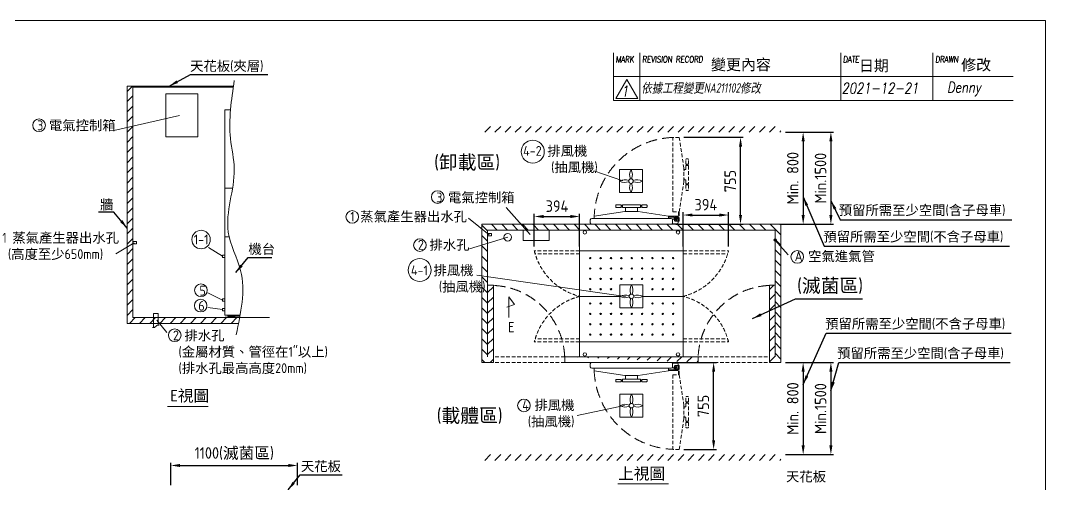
# Model space of a CAD drawing. Header units: millimetres. Extents: x 0 to 80449, y -23917 to 9476.
# Drawn here: x 4569 to 13478, y 5448 to 9476 of the extents above; entities that cross this region are included whole.
import ezdxf

# ---------------------------------------------------------------- set-up
doc = ezdxf.new("R2010")
doc.units = ezdxf.units.MM
doc.linetypes.add('CENTER2', pattern=[28.575, 19.05, -3.175, 3.175, -3.175])
doc.linetypes.add('HIDDEN', pattern=[9.525, 6.35, -3.175])
doc.layers.get('0').update_dxf_attribs({"lineweight": 15})
for name, color, linetype, lineweight in [('D', 3, 'Continuous', 13), ('F', 7, 'Continuous', 15), ('H', 2, 'HIDDEN', 15), ('S', 4, 'Continuous', 15), ('T', 4, 'Continuous', 15)]:
    doc.layers.add(name, color=color, linetype=linetype, lineweight=lineweight)
doc.styles.get("Standard").update_dxf_attribs({"font": 'KAIU.TTF'})
doc.styles.add('STU25', font='isocp2.shx')
doc.styles.add('Text', font='romans.shx', dxfattribs={"width": 0.8, "oblique": 10})
doc.dimstyles.new('STU25', dxfattribs={"dimscale": 40, "dimtxt": 2.5, "dimasz": 2, "dimexe": 0.6, "dimexo": 1, "dimgap": 1, "dimtad": 1, "dimdsep": 46, "dimtxsty": 'STU25', "dimcen": 2, "dimazin": 2, "dimtfac": 1, "dimtmove": 0, "dimatfit": 3, "dimfxl": 0, "dimtolj": 1, "dimtzin": 0, "dimarcsym": 0})
doc.dimstyles.new('STU25$7', dxfattribs={"dimscale": 40, "dimtxt": 2.5, "dimasz": 2, "dimexe": 1.25, "dimexo": 0.625, "dimgap": 1, "dimtad": 1, "dimdec": 4, "dimdsep": 46, "dimtxsty": 'STU25', "dimcen": 2.5, "dimazin": 2, "dimtfac": 1, "dimtdec": 4, "dimtmove": 0, "dimatfit": 3, "dimfxl": 0, "dimtolj": 1, "dimtzin": 0, "dimarcsym": 0})
pattern_1 = [(45, (-7896.725, 108.306), (-44.90128, 44.90128), [])]

# ---------------------------------------------------------------- blocks, each defined once
blk = doc.blocks.new('*D18')
at = {"layer": 'D', "color": 0, "lineweight": -2}
for p, q in [((5876.2, 5441), (5876.2, 5637)), ((5956.2, 5613), (6896.2, 5613)), ((6976.2, 5441), (6976.2, 5637))]:
    blk.add_line(p, q, dxfattribs=at)
at = {"layer": 'D', "color": 0}
for points in [[(5956.2, 5626.3), (5956.2, 5599.6), (5876.2, 5613)], [(6896.2, 5626.3), (6896.2, 5599.6), (6976.2, 5613)]]:
    blk.add_solid(points, dxfattribs=at)
at = {"layer": 'Defpoints', "color": 0}
for p in [(6976.2, 5613), (5876.2, 5401), (6976.2, 5401)]:
    blk.add_point(p, dxfattribs=at)
at = {"layer": 'D', "color": 0, "insert": (6426.2, 5715.9), "char_height": 100, "attachment_point": 5, "style": 'STU25'}
blk.add_mtext('\\A1;1100({\\f標楷體|b0|i0|c136|p65;滅菌區})', dxfattribs=at)
blk = doc.blocks.new('*D297')
at = {"layer": 'D', "color": 0, "lineweight": -2}
for p, q in [((11218.8, 8507.2), (11395.5, 8507.2)), ((11371.5, 8427.2), (11371.5, 7787.2)), ((11168.8, 7707.2), (11395.5, 7707.2))]:
    blk.add_line(p, q, dxfattribs=at)
at = {"layer": 'D', "color": 0}
for points in [[(11358.2, 8427.2), (11384.9, 8427.2), (11371.5, 8507.2)], [(11358.2, 7787.2), (11384.9, 7787.2), (11371.5, 7707.2)]]:
    blk.add_solid(points, dxfattribs=at)
at = {"layer": 'Defpoints', "color": 0}
for p in [(11178.8, 8507.2), (11128.8, 7707.2), (11371.5, 7707.2)]:
    blk.add_point(p, dxfattribs=at)
at = {"layer": 'D', "color": 0, "insert": (11281.5, 8107.2), "char_height": 100, "attachment_point": 5, "rotation": 90, "style": 'STU25'}
blk.add_mtext('\\A1;{\\Fisocp2.shx;Min. 800}', dxfattribs=at)
blk = doc.blocks.new('*D298')
at = {"layer": 'D', "color": 0, "lineweight": -2}
for p, q in [((11218.8, 8507.2), (11636.6, 8507.2)), ((11612.6, 8427.2), (11612.6, 7787.2)), ((11168.8, 7707.2), (11636.6, 7707.2))]:
    blk.add_line(p, q, dxfattribs=at)
at = {"layer": 'D', "color": 0}
for points in [[(11599.2, 8427.2), (11625.9, 8427.2), (11612.6, 8507.2)], [(11599.2, 7787.2), (11625.9, 7787.2), (11612.6, 7707.2)]]:
    blk.add_solid(points, dxfattribs=at)
at = {"layer": 'Defpoints', "color": 0}
for p in [(11178.8, 8507.2), (11128.8, 7707.2), (11612.6, 7707.2)]:
    blk.add_point(p, dxfattribs=at)
at = {"layer": 'D', "color": 0, "insert": (11522.6, 8107.2), "char_height": 100, "attachment_point": 5, "rotation": 90, "style": 'STU25'}
blk.add_mtext('\\A1;{\\Fisocp2.shx;Min.1500}', dxfattribs=at)
blk = doc.blocks.new('*D299')
at = {"layer": 'D', "color": 0, "lineweight": -2}
for p, q in [((10333.9, 8462.2), (10851.2, 8462.2)), ((10827.2, 7787.2), (10827.2, 8382.2)), ((10264.3, 7707.2), (10851.2, 7707.2))]:
    blk.add_line(p, q, dxfattribs=at)
at = {"layer": 'D', "color": 0}
for points in [[(10840.6, 8382.2), (10813.9, 8382.2), (10827.2, 8462.2)], [(10813.9, 7787.2), (10840.6, 7787.2), (10827.2, 7707.2)]]:
    blk.add_solid(points, dxfattribs=at)
at = {"layer": 'Defpoints', "color": 0}
for p in [(10293.9, 8462.2), (10827.2, 8462.2), (10224.3, 7707.2)]:
    blk.add_point(p, dxfattribs=at)
at = {"layer": 'D', "color": 0, "insert": (10737.2, 8081.9), "char_height": 100, "attachment_point": 5, "rotation": 90, "style": 'STU25'}
blk.add_mtext('\\A1;755', dxfattribs=at)
blk = doc.blocks.new('*D301')
at = {"layer": 'D', "color": 0, "lineweight": -2}
for p, q in [((11218.8, 6507.2), (11636.6, 6507.2)), ((11612.6, 6427.2), (11612.6, 5787.2)), ((11218.8, 5707.2), (11636.6, 5707.2))]:
    blk.add_line(p, q, dxfattribs=at)
at = {"layer": 'D', "color": 0}
for points in [[(11599.2, 6427.2), (11625.9, 6427.2), (11612.6, 6507.2)], [(11599.2, 5787.2), (11625.9, 5787.2), (11612.6, 5707.2)]]:
    blk.add_solid(points, dxfattribs=at)
at = {"layer": 'Defpoints', "color": 0}
for p in [(11178.8, 6507.2), (11178.8, 5707.2), (11612.6, 5707.2)]:
    blk.add_point(p, dxfattribs=at)
at = {"layer": 'D', "color": 0, "insert": (11522.6, 6107.2), "char_height": 100, "attachment_point": 5, "rotation": 90, "style": 'STU25'}
blk.add_mtext('\\A1;{\\Fisocp2.shx;Min.1500}', dxfattribs=at)
blk = doc.blocks.new('*D300')
at = {"layer": 'D', "color": 0, "lineweight": -2}
for p, q in [((11218.8, 6507.2), (11395.5, 6507.2)), ((11371.5, 6427.2), (11371.5, 5787.2)), ((11218.8, 5707.2), (11395.5, 5707.2))]:
    blk.add_line(p, q, dxfattribs=at)
at = {"layer": 'D', "color": 0}
for points in [[(11358.2, 6427.2), (11384.9, 6427.2), (11371.5, 6507.2)], [(11358.2, 5787.2), (11384.9, 5787.2), (11371.5, 5707.2)]]:
    blk.add_solid(points, dxfattribs=at)
at = {"layer": 'Defpoints', "color": 0}
for p in [(11178.8, 6507.2), (11178.8, 5707.2), (11371.5, 5707.2)]:
    blk.add_point(p, dxfattribs=at)
at = {"layer": 'D', "color": 0, "insert": (11281.5, 6107.2), "char_height": 100, "attachment_point": 5, "rotation": 90, "style": 'STU25'}
blk.add_mtext('\\A1;{\\Fisocp2.shx;Min. 800}', dxfattribs=at)
blk = doc.blocks.new('*D302')
at = {"layer": 'D', "color": 0, "lineweight": -2}
for p, q in [((10264.3, 6507.2), (10617.5, 6507.2)), ((10593.5, 5832.2), (10593.5, 6427.2)), ((10333.9, 5752.2), (10617.5, 5752.2))]:
    blk.add_line(p, q, dxfattribs=at)
at = {"layer": 'D', "color": 0}
for points in [[(10580.2, 6427.2), (10606.9, 6427.2), (10593.5, 6507.2)], [(10580.2, 5832.2), (10606.9, 5832.2), (10593.5, 5752.2)]]:
    blk.add_solid(points, dxfattribs=at)
at = {"layer": 'Defpoints', "color": 0}
for p in [(10224.3, 6507.2), (10593.5, 6507.2), (10293.9, 5752.2)]:
    blk.add_point(p, dxfattribs=at)
at = {"layer": 'D', "color": 0, "insert": (10503.5, 6129.7), "char_height": 100, "attachment_point": 5, "rotation": 90, "style": 'STU25'}
blk.add_mtext('\\A1;755', dxfattribs=at)
blk = doc.blocks.new('*D326')
at = {"layer": 'D', "color": 0, "lineweight": -2}
for p, q in [((9034.8, 7515.2), (9034.8, 7798.4)), ((9114.8, 7774.4), (9348.8, 7774.4)), ((9428.8, 7515.2), (9428.8, 7798.4))]:
    blk.add_line(p, q, dxfattribs=at)
at = {"layer": 'D', "color": 0}
for points in [[(9114.8, 7787.7), (9114.8, 7761.1), (9034.8, 7774.4)], [(9348.8, 7761.1), (9348.8, 7787.7), (9428.8, 7774.4)]]:
    blk.add_solid(points, dxfattribs=at)
at = {"layer": 'Defpoints', "color": 0}
for p in [(9428.8, 7774.4), (9034.8, 7475.2), (9428.8, 7475.2)]:
    blk.add_point(p, dxfattribs=at)
at = {"layer": 'D', "color": 0, "insert": (9231.8, 7864.4), "char_height": 100, "attachment_point": 5, "style": 'STU25'}
blk.add_mtext('\\A1;394', dxfattribs=at)
blk = doc.blocks.new('*D328')
at = {"layer": 'D', "color": 0, "lineweight": -2}
for p, q in [((10328.8, 7515.2), (10328.8, 7811.2)), ((10408.8, 7787.2), (10642.8, 7787.2)), ((10722.8, 7515.2), (10722.8, 7811.2))]:
    blk.add_line(p, q, dxfattribs=at)
at = {"layer": 'D', "color": 0}
for points in [[(10408.8, 7800.5), (10408.8, 7773.8), (10328.8, 7787.2)], [(10642.8, 7773.8), (10642.8, 7800.5), (10722.8, 7787.2)]]:
    blk.add_solid(points, dxfattribs=at)
at = {"layer": 'Defpoints', "color": 0}
for p in [(10722.8, 7787.2), (10328.8, 7475.2), (10722.8, 7475.2)]:
    blk.add_point(p, dxfattribs=at)
at = {"layer": 'D', "color": 0, "insert": (10525.8, 7877.2), "char_height": 100, "attachment_point": 5, "style": 'STU25'}
blk.add_mtext('\\A1;394', dxfattribs=at)

msp = doc.modelspace()

# ---------------------------------------------------------------- hatches: boundary and pattern name
msp.add_hatch(color=256).paths.add_polyline_path([(11139.547, 7570.465, 1), (11118.026, 7570.465, 1)])
at = {"layer": 'H', "ltscale": 5}
h = msp.add_hatch(dxfattribs=at)
h.set_pattern_fill('ANSI31', color=256, scale=500, style=0)
h.set_pattern_definition([(45, (223552.75, 23005.51), (-44.194174, 44.194174), [])])
h.paths.add_polyline_path([(5545.608, 6896.344), (5545.608, 8896.344), (5545.608, 8906.344), (5495.608, 8906.344), (5495.608, 6846.344), (6463.885, 6846.344), (6473.836, 6896.344)])
at = {"layer": 'H'}
h = msp.add_hatch(dxfattribs=at)
h.set_pattern_fill('ANSI31', color=256, scale=250, angle=90, style=0)
h.set_pattern_definition([(135, (228807.408, 19275.81), (-22.097087, -22.097087), [])])
edge = h.paths.add_edge_path()
edge.add_spline(control_points=[(6417.998, 8896.344), (6418.508, 8899.677), (6419.022, 8903.011), (6419.537, 8906.344)], knot_values=[84.74449418, 84.74449418, 84.74449418, 84.74449418, 94.74380875, 94.74380875, 94.74380875, 94.74380875], degree=3, periodic=0)
edge.add_line((6419.537, 8906.344), (5545.608, 8906.344))
edge.add_line((5545.608, 8906.344), (5545.608, 8896.344))
edge.add_line((5545.608, 8896.344), (6417.998, 8896.344))
at = {"layer": 'H', "ltscale": 5}
h = msp.add_hatch(dxfattribs=at)
h.set_pattern_fill('ANSI31', color=256, scale=500, style=0)
h.set_pattern_definition([(45, (334.96, -27.336), (-44.19417, 44.19417), [])])
h.paths.add_polyline_path([(8578.786, 8557.183), (8578.786, 8507.183), (11178.786, 8507.183), (11178.786, 8557.183)])
at = {"layer": 'H', "ltscale": 6}
h = msp.add_hatch(dxfattribs=at)
h.set_pattern_fill('ANSI31', color=256, scale=20, angle=90, style=0)
h.set_pattern_definition([(135, (-7896.725, 108.306), (-44.90128, -44.90128), [])])
h.paths.add_polyline_path([(11178.786, 7707.183), (11178.786, 6507.183), (11128.786, 6507.183), (11128.786, 6557.183), (11128.786, 7657.183), (8628.786, 7657.183), (8628.786, 6557.183), (8628.786, 6507.183), (8578.786, 6507.183), (8578.786, 7707.183)])
h = msp.add_hatch(dxfattribs=at)
h.set_pattern_fill('ANSI31', color=256, scale=20, style=0)
h.set_pattern_definition(pattern_1)
h.paths.add_polyline_path([(8678.786, 7177.183), (8628.786, 7177.183), (8628.786, 6557.183), (8628.786, 6507.183), (8678.786, 6507.183)])
h = msp.add_hatch(dxfattribs=at)
h.set_pattern_fill('ANSI31', color=256, scale=20, style=0)
h.set_pattern_definition(pattern_1)
h.paths.add_polyline_path([(11128.786, 7177.183), (11078.786, 7177.183), (11078.786, 6507.183), (11128.786, 6507.183), (11128.786, 6557.183)])
h = msp.add_hatch(dxfattribs=at)
h.set_pattern_fill('ANSI31', color=256, scale=20, style=0)
h.set_pattern_definition(pattern_1)
edge = h.paths.add_edge_path()
edge.add_line((9298.002, 6507.183), (10458.786, 6507.183))
edge.add_line((9298.002, 6557.183), (10458.786, 6557.183))
edge.add_line((10458.786, 6507.183), (10458.786, 6557.183))
edge.add_line((9298.786, 6507.183), (9298.786, 6557.183))
at = {"layer": 'H', "ltscale": 5}
h = msp.add_hatch(dxfattribs=at)
h.set_pattern_fill('ANSI31', color=256, scale=500, style=0)
h.set_pattern_definition([(45, (334.96, -2877.336), (-44.19417, 44.19417), [])])
h.paths.add_polyline_path([(8578.786, 5707.183), (8578.786, 5657.183), (11178.786, 5657.183), (11178.786, 5707.183)])

# ---------------------------------------------------------------- linework, layer by layer
for p, q in [((5830.972, 8840.056), (5830.972, 8466.187)), ((6345.608, 8019.344), (6345.608, 8699.344)), ((6345.608, 8699.344), (6393.526, 8699.344)), ((6345.608, 8019.344), (6345.608, 7599.344)), ((6345.608, 8019.344), (6411.324, 8019.344)), ((9742.064, 7869.683), (9742.064, 7858.683)), ((9789.271, 7874.683), (9747.064, 7874.683)), ((9789.271, 7853.683), (9747.064, 7853.683)), ((9789.271, 7874.683), (9789.271, 7853.683)), ((9800.036, 7868.933), (9789.271, 7868.933)), ((9800.036, 7859.433), (9789.271, 7859.433)), ((9800.036, 7874.183), (9801.536, 7875.683)), ((9800.036, 7874.183), (9800.036, 7854.183)), ((9800.036, 7854.183), (9801.536, 7852.683)), ((9801.536, 7875.683), (9956.036, 7875.683)), ((9801.536, 7852.683), (9833.786, 7852.683)), ((9828.286, 7851.683), (9827.286, 7850.683)), ((9827.286, 7850.683), (9827.286, 7819.183)), ((9929.286, 7851.683), (9828.286, 7851.683)), ((9833.786, 7852.683), (9833.786, 7851.683)), ((9923.786, 7852.683), (9956.036, 7852.683)), ((9923.786, 7851.683), (9923.786, 7852.683)), ((9930.286, 7850.683), (9929.286, 7851.683)), ((9930.286, 7819.183), (9930.286, 7850.683)), ((9957.536, 7874.183), (9956.036, 7875.683)), ((9957.536, 7854.183), (9956.036, 7852.683)), ((9957.536, 7854.183), (9957.536, 7874.183)), ((9957.536, 7868.933), (9968.302, 7868.933)), ((9957.536, 7859.433), (9968.302, 7859.433)), ((9968.302, 7874.683), (9968.302, 7853.683)), ((9968.302, 7874.683), (10010.508, 7874.683)), ((9968.302, 7853.683), (10010.508, 7853.683)), ((10015.508, 7869.683), (10015.508, 7858.683)), ((9533.286, 7757.183), (9546.286, 7757.183)), ((9546.286, 7757.183), (10211.286, 7757.183)), ((9555.086, 7778.383), (9821.286, 7819.183)), ((9555.086, 7757.183), (9555.086, 7778.383)), ((9821.286, 7819.183), (9936.286, 7819.183)), ((10202.486, 7778.383), (9936.286, 7819.183)), ((10202.486, 7778.383), (10202.486, 7757.183)), ((10284.286, 7776.183), (10202.486, 7776.183)), ((10202.486, 7770.183), (10249.286, 7770.183)), ((10211.286, 7757.183), (10224.286, 7757.183)), ((10246.956, 7752.183), (10233.533, 7752.183)), ((10236.286, 7752.183), (10246.525, 7752.183)), ((10249.286, 7746.183), (10249.286, 7776.183)), ((10268.286, 7766.183), (10265.286, 7766.183)), ((10268.786, 7766.183), (10265.286, 7766.183)), ((10284.286, 7776.183), (10284.286, 7746.183)), ((9428.786, 7707.183), (10328.786, 7707.183)), ((9521.286, 7745.183), (9521.286, 7719.183)), ((9533.286, 7707.183), (10224.286, 7707.183)), ((10236.286, 7719.183), (10236.286, 7745.183)), ((10236.286, 7712.183), (10278.286, 7712.183)), ((10274.286, 7736.183), (10259.286, 7736.183)), ((10284.286, 7718.183), (10284.286, 7750.183)), ((6345.608, 7599.344), (6345.608, 6919.344)), ((6345.608, 7599.344), (6382.561, 7599.344)), ((6345.608, 7599.344), (6382.561, 7599.344)), ((9428.786, 7477.183), (9428.786, 7657.183)), ((10328.786, 7477.183), (10328.786, 7657.183)), ((6345.608, 7439.344), (6325.608, 7439.344)), ((6325.608, 7439.344), (6325.608, 7419.344)), ((6345.608, 7419.344), (6325.608, 7419.344)), ((10328.786, 7477.183), (9428.786, 7477.183)), ((10328.786, 7475.183), (9428.786, 7475.183)), ((9428.786, 7475.183), (9428.786, 7081.183)), ((10328.786, 7475.183), (10328.786, 7081.183)), ((6345.608, 7059.344), (6325.608, 7059.344)), ((6325.608, 7059.344), (6325.608, 7039.344)), ((6345.608, 7039.344), (6325.608, 7039.344)), ((9428.786, 7081.183), (9428.786, 6687.183)), ((9778.786, 7081.183), (9428.786, 7081.183)), ((9778.786, 7081.183), (9428.786, 7081.183)), ((10328.786, 7081.183), (9978.786, 7081.183)), ((10328.786, 7081.183), (9978.786, 7081.183)), ((10328.786, 7081.183), (10328.786, 6687.183)), ((6325.608, 6976.344), (6325.608, 6956.344)), ((6345.608, 6976.344), (6325.608, 6976.344)), ((6345.608, 6956.344), (6325.608, 6956.344)), ((6345.608, 6919.344), (6478.088, 6919.344)), ((6370.608, 6909.344), (6370.608, 6919.344)), ((6370.608, 6909.344), (6476.269, 6909.344)), ((6410.608, 6909.344), (6410.608, 6919.344)), ((9428.786, 6687.183), (10328.786, 6687.183)), ((9428.786, 6687.183), (9428.786, 6557.183)), ((10328.786, 6687.183), (9428.786, 6687.183)), ((10328.786, 6687.183), (10328.786, 6557.183)), ((9428.786, 6507.183), (10328.786, 6507.183)), ((9533.286, 6507.183), (10224.286, 6507.183)), ((9521.286, 6469.183), (9521.286, 6495.183)), ((9533.286, 6457.183), (9546.286, 6457.183)), ((9546.286, 6457.183), (10211.286, 6457.183)), ((9555.086, 6457.183), (9555.086, 6435.983)), ((9555.086, 6435.983), (9821.286, 6395.183)), ((10202.486, 6435.983), (9936.286, 6395.183)), ((10202.486, 6435.983), (10202.486, 6457.183)), ((10202.486, 6444.183), (10249.286, 6444.183)), ((10284.286, 6438.183), (10202.486, 6438.183)), ((10211.286, 6457.183), (10224.286, 6457.183)), ((10233.533, 6502.183), (10278.286, 6502.183)), ((10246.956, 6462.183), (10233.533, 6462.183)), ((10236.286, 6502.183), (10278.286, 6502.183)), ((10236.286, 6495.183), (10236.286, 6469.183)), ((10236.286, 6462.183), (10246.525, 6462.183)), ((10249.286, 6468.183), (10249.286, 6438.183)), ((10274.286, 6478.183), (10259.286, 6478.183)), ((10268.286, 6448.183), (10265.286, 6448.183)), ((10268.786, 6448.183), (10265.286, 6448.183)), ((10284.286, 6496.183), (10284.286, 6464.183)), ((10284.286, 6438.183), (10284.286, 6468.183)), ((9742.064, 6344.683), (9742.064, 6355.683)), ((9789.271, 6360.683), (9747.064, 6360.683)), ((9789.271, 6339.683), (9747.064, 6339.683)), ((9789.271, 6339.683), (9789.271, 6360.683)), ((9800.036, 6354.933), (9789.271, 6354.933)), ((9800.036, 6345.433), (9789.271, 6345.433)), ((9800.036, 6360.183), (9801.536, 6361.683)), ((9800.036, 6340.183), (9800.036, 6360.183)), ((9800.036, 6340.183), (9801.536, 6338.683)), ((9801.536, 6361.683), (9833.786, 6361.683)), ((9801.536, 6338.683), (9956.036, 6338.683)), ((9821.286, 6395.183), (9936.286, 6395.183)), ((9827.286, 6363.683), (9827.286, 6395.183)), ((9828.286, 6362.683), (9827.286, 6363.683)), ((9929.286, 6362.683), (9828.286, 6362.683)), ((9833.786, 6361.683), (9833.786, 6362.683)), ((9923.786, 6362.683), (9923.786, 6361.683)), ((9923.786, 6361.683), (9956.036, 6361.683)), ((9930.286, 6363.683), (9929.286, 6362.683)), ((9930.286, 6395.183), (9930.286, 6363.683)), ((9957.536, 6360.183), (9956.036, 6361.683)), ((9957.536, 6340.183), (9956.036, 6338.683)), ((9957.536, 6360.183), (9957.536, 6340.183)), ((9957.536, 6354.933), (9968.302, 6354.933)), ((9957.536, 6345.433), (9968.302, 6345.433)), ((9968.302, 6339.683), (9968.302, 6360.683)), ((9968.302, 6360.683), (10010.508, 6360.683)), ((9968.302, 6339.683), (10010.508, 6339.683)), ((10015.508, 6344.683), (10015.508, 6355.683)), ((9978.786, 6232.183), (9778.786, 6232.183)), ((9778.786, 6232.183), (9778.786, 6032.183)), ((9978.786, 6232.183), (9978.786, 6032.183)), ((9978.786, 6032.183), (9778.786, 6032.183))]:
    msp.add_line(p, q)
at = {"linetype": 'Continuous'}
for p, q in [((9975.267, 8182.183), (9775.267, 8182.183)), ((9775.267, 7982.183), (9775.267, 8182.183)), ((9975.267, 7982.183), (9975.267, 8182.183)), ((9975.267, 7982.183), (9775.267, 7982.183)), ((8661.161, 7626.898), (8628.786, 7626.898)), ((8661.161, 7606.898), (8628.786, 7606.898)), ((8661.161, 7606.898), (8661.161, 7626.898)), ((5577.983, 7556.344), (5545.608, 7556.344)), ((5577.983, 7536.344), (5545.608, 7536.344)), ((5577.983, 7536.344), (5577.983, 7556.344)), ((9778.786, 7181.183), (9778.786, 6981.183)), ((9978.786, 7181.183), (9778.786, 7181.183)), ((9978.786, 7181.183), (9978.786, 6981.183)), ((9978.786, 6981.183), (9778.786, 6981.183)), ((5725.608, 6933.461), (5725.608, 6810.205)), ((5765.608, 6933.461), (5725.608, 6933.461)), ((5765.608, 6933.461), (5765.608, 6832.038)), ((6346.108, 6899.344), (6346.108, 6896.344)), ((6435.108, 6899.344), (6346.108, 6899.344)), ((6346.108, 6896.344), (6435.108, 6896.344)), ((6377.329, 6909.344), (6377.329, 6899.344)), ((6403.887, 6909.344), (6377.329, 6909.344)), ((6383.968, 6909.344), (6383.968, 6899.344)), ((6397.247, 6909.344), (6397.247, 6899.344)), ((6403.887, 6899.344), (6403.887, 6909.344)), ((6435.108, 6896.344), (6435.108, 6899.344))]:
    msp.add_line(p, q, dxfattribs=at)
at = {"ltscale": 2}
msp.add_line((9476.286, 7477.183), (9511.286, 7477.183), dxfattribs=at)
at = {"linetype": 'CENTER2'}
for p, q in [((6377.329, 6902.625), (6374.048, 6899.344)), ((6403.887, 6902.625), (6407.167, 6899.344))]:
    msp.add_line(p, q, dxfattribs=at)
at = {"linetype": 'Continuous'}
for points in [[(5830.972, 8840.056), (6111.178, 8840.056), (6111.178, 8466.187), (5830.972, 8466.187)], [(8939.23, 7657.183), (8939.23, 7567.585), (9163.938, 7567.585), (9163.938, 7657.183)]]:
    msp.add_lwpolyline(points, dxfattribs=at)
for centre, radius in [((9875.267, 8082.183), 20), ((9875.267, 8082.183), 20), ((9875.267, 8082.183), 20), ((9875.267, 8082.183), 20), ((10266.786, 7750.183), 6.45), ((10266.786, 7750.183), 6.4), ((8803.786, 7594.361), 33.5), ((9473.786, 7637.183), 15), ((10283.786, 7637.183), 15), ((11128.786, 7570.465), 10.761), ((9521.286, 7413.183), 6), ((9611.286, 7413.183), 6), ((9701.286, 7413.183), 6), ((9791.286, 7413.183), 6), ((9881.286, 7413.183), 6), ((9971.286, 7413.183), 6), ((10061.286, 7413.183), 6), ((10151.286, 7413.183), 6), ((10241.286, 7413.183), 6), ((9521.286, 7323.183), 6), ((9611.286, 7323.183), 6), ((9701.286, 7323.183), 6), ((9791.286, 7323.183), 6), ((9881.286, 7323.183), 6), ((9971.286, 7323.183), 6), ((10061.286, 7323.183), 6), ((10151.286, 7323.183), 6), ((10241.286, 7323.183), 6), ((9521.286, 7233.183), 6), ((9611.286, 7233.183), 6), ((9701.286, 7233.183), 6), ((9791.286, 7233.183), 6), ((9881.286, 7233.183), 6), ((9971.286, 7233.183), 6), ((10061.286, 7233.183), 6), ((10151.286, 7233.183), 6), ((10241.286, 7233.183), 6), ((9521.286, 7143.183), 6), ((9611.286, 7143.183), 6), ((9701.286, 7143.183), 6), ((10061.286, 7143.183), 6), ((10151.286, 7143.183), 6), ((10241.286, 7143.183), 6), ((9878.786, 7081.183), 20), ((9521.286, 7019.183), 6), ((9611.286, 7019.183), 6), ((9701.286, 7019.183), 6), ((10061.286, 7019.183), 6), ((10151.286, 7019.183), 6), ((10241.286, 7019.183), 6), ((9521.286, 6929.183), 6), ((9611.286, 6929.183), 6), ((9701.286, 6929.183), 6), ((9791.286, 6929.183), 6), ((9881.286, 6929.183), 6), ((9971.286, 6929.183), 6), ((10061.286, 6929.183), 6), ((10151.286, 6929.183), 6), ((10241.286, 6929.183), 6), ((9521.286, 6839.183), 6), ((9611.286, 6839.183), 6), ((9701.286, 6839.183), 6), ((9791.286, 6839.183), 6), ((9881.286, 6839.183), 6), ((9971.286, 6839.183), 6), ((10061.286, 6839.183), 6), ((10151.286, 6839.183), 6), ((10241.286, 6839.183), 6), ((9521.286, 6749.183), 6), ((9611.286, 6749.183), 6), ((9701.286, 6749.183), 6), ((9791.286, 6749.183), 6), ((9881.286, 6749.183), 6), ((9971.286, 6749.183), 6), ((10061.286, 6749.183), 6), ((10151.286, 6749.183), 6), ((10241.286, 6749.183), 6), ((9473.786, 6577.183), 15), ((10283.786, 6577.183), 15), ((10266.786, 6464.183), 6.45), ((10266.786, 6464.183), 6.4), ((9878.786, 6132.183), 20), ((9878.786, 6132.183), 20), ((9878.786, 6132.183), 20), ((9878.786, 6132.183), 20)]:
    msp.add_circle(centre, radius)
for centre, radius, start, end in [((9956.292, 8136.307), 93.11, 150.4818019, 201.9770324), ((9794.243, 8136.307), 93.11, 338.0229676, 29.5181981), ((9821.143, 8001.158), 93.11, 68.0229676, 119.5181981), ((9821.143, 8163.207), 93.11, 240.4818019, 291.9770324), ((9956.292, 8028.058), 93.11, 158.0229676, 209.5181981), ((9794.243, 8028.058), 93.11, 330.4818019, 21.9770324), ((9929.392, 8001.158), 93.11, 60.4818019, 111.9770324), ((9929.392, 8163.207), 93.11, 248.0229676, 299.5181981), ((9747.064, 7869.683), 5, 90, 180), ((9747.064, 7858.683), 5, 180, 270), ((10010.508, 7869.683), 5, 0, 90), ((10010.508, 7858.683), 5, 270, 0), ((9533.286, 7745.183), 12, 90, 180), ((10224.286, 7745.183), 12, 0, 90), ((10246.956, 7755.183), 3, 270, 344.7424767), ((10265.286, 7750.183), 16, 90, 164.7424767), ((10268.286, 7750.183), 16, 0, 90), ((9533.286, 7719.183), 12, 180, 270), ((10224.286, 7719.183), 12, 270, 0), ((10259.286, 7746.183), 10, 180, 270), ((10274.286, 7746.183), 10, 270, 0), ((10278.286, 7718.183), 6, 270, 0), ((9959.811, 7135.307), 93.11, 150.4818019, 201.9770324), ((9797.762, 7135.307), 93.11, 338.0229676, 29.5181981), ((9824.662, 7000.158), 93.11, 68.0229676, 119.5181981), ((9824.662, 7162.207), 93.11, 240.4818019, 291.9770324), ((9959.811, 7027.058), 93.11, 158.0229676, 209.5181981), ((9797.762, 7027.058), 93.11, 330.4818019, 21.9770324), ((9932.911, 7000.158), 93.11, 60.4818019, 111.9770324), ((9932.911, 7162.207), 93.11, 248.0229676, 299.5181981), ((9533.286, 6495.183), 12, 90, 180), ((10224.286, 6495.183), 12, 0, 90), ((9533.286, 6469.183), 12, 180, 270), ((10224.286, 6469.183), 12, 270, 0), ((10246.956, 6459.183), 3, 15.2575233, 90), ((10259.286, 6468.183), 10, 90, 180), ((10265.286, 6464.183), 16, 195.2575233, 270), ((10268.286, 6464.183), 16, 270, 0), ((10274.286, 6468.183), 10, 0, 90), ((10278.286, 6496.183), 6, 0, 90), ((9747.064, 6355.683), 5, 90, 180), ((9747.064, 6344.683), 5, 180, 270), ((10010.508, 6355.683), 5, 0, 90), ((10010.508, 6344.683), 5, 270, 0), ((9959.811, 6186.307), 93.11, 150.4818019, 201.9770324), ((9797.762, 6186.307), 93.11, 338.0229676, 29.5181981), ((9824.662, 6051.158), 93.11, 68.0229676, 119.5181981), ((9824.662, 6213.207), 93.11, 240.4818019, 291.9770324), ((9959.811, 6078.058), 93.11, 158.0229676, 209.5181981), ((9797.762, 6078.058), 93.11, 330.4818019, 21.9770324), ((9932.911, 6051.158), 93.11, 60.4818019, 111.9770324), ((9932.911, 6213.207), 93.11, 248.0229676, 299.5181981)]:
    msp.add_arc(centre, radius, start, end)
at = {"layer": 'D'}
for p, q in [((5951.728, 8652.077), (5379.543, 8520.912)), ((9551.555, 8170.699), (9803.081, 8082.849)), ((8999.558, 7618.719), (8789.204, 7852.587)), ((8643.487, 7616.5), (8462.24, 7759.635)), ((5557.414, 7547.089), (5396.691, 7451.125)), ((6203.011, 7504.029), (6325.608, 7429.344)), ((11128.786, 7570.465), (11242.494, 7441.568)), ((9827.018, 7079.021), (8536.34, 7265.644)), ((6196.167, 7110.989), (6325.608, 7049.344)), ((8814.478, 7078.54), (8861.906, 7011.02)), ((8814.478, 6898.54), (8814.478, 7078.54)), ((6197.12, 6984.971), (6325.608, 6966.344)), ((8797.182, 6988.54), (8861.906, 7011.02)), ((5754.982, 6873.871), (5840.262, 6767.569)), ((6240.748, 6896.344), (6733.274, 6896.344)), ((9817.193, 6134.505), (9408.007, 6048.243))]:
    msp.add_line(p, q, dxfattribs=at)
at = {"layer": 'D', "linetype": 'Continuous'}
msp.add_line((8803.786, 7594.361), (8470.3, 7492.804), dxfattribs=at)
at = {"layer": 'D', "color": 11}
for p, q in [((5846.824, 6124.198), (6198.947, 6124.198)), ((9760.55, 5453.867), (10201.31, 5453.867))]:
    msp.add_line(p, q, dxfattribs=at)
at = {"layer": 'D'}
for centre, radius in [((4730.177, 8566.09), 55), ((9021.327, 8337.434), 100), ((8195.634, 7942.97), 55), ((7451.721, 7771.631), 55), ((6138.513, 7574.76), 80), ((8039.762, 7525.83), 55), ((8038.361, 7309.863), 100), ((11320.424, 7424.138), 55), ((6136.598, 7133.779), 55), ((6134.599, 7000.806), 55), ((5909.627, 6744.059), 55), ((8944.837, 6133.786), 55)]:
    msp.add_circle(centre, radius, dxfattribs=at)
msp.add_spline([(5714.944, 6811.344), (5733.273, 6811.344), (5759.679, 6831.214), (5774.901, 6831.214)], degree=3, dxfattribs=at)
at = {"layer": 'F'}
msp.add_line((9722.345, 9195.889), (9722.345, 8781.889), dxfattribs=at)
at = {"layer": 'F', "color": 7}
for p, q in [((9952.345, 9195.889), (9952.345, 8781.889)), ((11698.475, 8781.889), (11698.475, 9195.889)), ((12499.619, 8781.889), (12499.619, 9195.889)), ((13197.889, 8988.889), (9722.345, 8988.889)), ((9722.345, 8781.889), (13197.889, 8781.889))]:
    msp.add_line(p, q, dxfattribs=at)
at = {"layer": 'F', "color": 6}
msp.add_lwpolyline([(0, 9476), (0, 0), (13478, 0), (13478, 9476)], close=True, dxfattribs=at)
at = {"layer": 'F', "color": 7}
msp.add_lwpolyline([(9839.099, 8964.955), (9743.531, 8799.426), (9934.667, 8799.426)], close=True, dxfattribs=at)
at = {"layer": 'H', "ltscale": 5}
for p, q in [((10293.856, 8461.887), (10239.656, 8461.878)), ((10239.775, 7814.478), (10239.656, 8461.878)), ((10293.856, 8461.887), (10334.705, 8195.695)), ((10353.248, 8216.948), (10351.748, 8215.448)), ((10351.748, 8215.448), (10351.754, 8183.198)), ((10352.746, 8227.714), (10352.738, 8269.92)), ((10373.746, 8227.718), (10352.746, 8227.714)), ((10373.248, 8216.952), (10353.248, 8216.948)), ((10368.737, 8274.923), (10357.737, 8274.921)), ((10358.498, 8216.949), (10358.496, 8227.715)), ((10367.998, 8216.951), (10367.996, 8227.717)), ((10373.248, 8216.952), (10374.748, 8215.452)), ((10373.746, 8227.718), (10373.738, 8269.924)), ((10374.748, 8215.452), (10374.777, 8060.952)), ((10336.756, 8170.695), (10334.293, 8170.695)), ((10334.726, 8080.695), (10334.705, 8195.695)), ((10336.754, 8181.695), (10338.254, 8183.196)), ((10336.754, 8181.695), (10336.756, 8170.695)), ((10351.754, 8183.198), (10338.254, 8183.196)), ((10293.975, 7814.488), (10334.726, 8080.695)), ((10334.305, 8105.695), (10336.768, 8105.695)), ((10336.768, 8105.695), (10336.77, 8094.695)), ((10338.271, 8093.196), (10336.77, 8094.695)), ((10338.271, 8093.196), (10351.771, 8093.198)), ((10351.771, 8093.198), (10351.777, 8060.948)), ((10353.277, 8059.448), (10351.777, 8060.948)), ((10373.779, 8048.687), (10352.779, 8048.683)), ((10352.779, 8048.683), (10352.787, 8006.476)), ((10353.277, 8059.448), (10373.277, 8059.452)), ((10358.527, 8059.449), (10358.529, 8048.684)), ((10368.027, 8059.451), (10368.029, 8048.686)), ((10373.277, 8059.452), (10374.777, 8060.952)), ((10373.779, 8048.687), (10373.787, 8006.48)), ((10368.787, 8001.479), (10357.787, 8001.477)), ((10239.775, 7814.478), (10293.975, 7814.488)), ((10252.788, 7742.68), (10252.785, 7757.68)), ((10262.783, 7767.682), (10292.783, 7767.687)), ((10286.775, 7814.486), (10286.783, 7767.686)), ((10292.79, 7732.687), (10292.775, 7814.487)), ((10292.79, 7732.687), (10262.79, 7732.682)), ((9428.786, 7475.183), (9034.786, 7475.183)), ((9429.184, 7450.186), (9041.748, 7450.186)), ((10328.786, 7475.183), (10722.786, 7475.183)), ((10328.786, 7450.183), (10715.824, 7450.183)), ((9428.786, 6687.183), (9034.786, 6687.183)), ((9429.184, 6712.179), (9041.748, 6712.179)), ((10328.786, 6712.183), (10715.824, 6712.183)), ((10328.786, 6687.183), (10722.786, 6687.183)), ((9298.786, 6557.183), (8678.786, 6557.183)), ((9298.786, 6507.183), (8678.786, 6507.183)), ((10458.786, 6557.183), (11078.786, 6557.183)), ((10458.786, 6507.183), (11078.786, 6507.183)), ((10252.788, 6471.685), (10252.785, 6456.685)), ((10262.783, 6446.683), (10292.783, 6446.678)), ((10292.79, 6481.678), (10262.79, 6481.683)), ((10286.775, 6399.879), (10286.783, 6446.679)), ((10292.79, 6481.678), (10292.775, 6399.878)), ((10239.775, 6399.887), (10239.656, 5752.488)), ((10239.775, 6399.887), (10293.975, 6399.878)), ((10293.975, 6399.878), (10334.726, 6133.67)), ((10351.771, 6121.167), (10351.777, 6153.417)), ((10353.277, 6154.917), (10351.777, 6153.417)), ((10352.779, 6165.682), (10352.787, 6207.889)), ((10373.779, 6165.679), (10352.779, 6165.682)), ((10353.277, 6154.917), (10373.277, 6154.913)), ((10368.787, 6212.886), (10357.787, 6212.888)), ((10358.527, 6154.916), (10358.529, 6165.681)), ((10368.027, 6154.914), (10368.029, 6165.68)), ((10373.277, 6154.913), (10374.777, 6153.413)), ((10373.779, 6165.679), (10373.787, 6207.885)), ((10374.748, 5998.913), (10374.777, 6153.413)), ((10334.305, 6108.67), (10336.768, 6108.67)), ((10334.726, 6133.67), (10334.705, 6018.67)), ((10336.768, 6108.67), (10336.77, 6119.67)), ((10338.271, 6121.17), (10336.77, 6119.67)), ((10338.271, 6121.17), (10351.771, 6121.167)), ((10293.856, 5752.478), (10334.705, 6018.67)), ((10336.756, 6043.67), (10334.293, 6043.67)), ((10336.754, 6032.67), (10336.756, 6043.67)), ((10336.754, 6032.67), (10338.254, 6031.17)), ((10351.754, 6031.167), (10338.254, 6031.17)), ((10351.748, 5998.917), (10351.754, 6031.167)), ((10353.248, 5997.417), (10351.748, 5998.917)), ((10352.746, 5986.651), (10352.738, 5944.445)), ((10373.746, 5986.648), (10352.746, 5986.651)), ((10373.248, 5997.413), (10353.248, 5997.417)), ((10358.498, 5997.416), (10358.496, 5986.65)), ((10367.998, 5997.414), (10367.996, 5986.649)), ((10373.248, 5997.413), (10374.748, 5998.913)), ((10373.746, 5986.648), (10373.738, 5944.441)), ((10368.737, 5939.442), (10357.737, 5939.444)), ((10293.856, 5752.478), (10239.656, 5752.488))]:
    msp.add_line(p, q, dxfattribs=at)
for centre in [(10266.786, 7750.183), (10266.786, 6464.183)]:
    msp.add_circle(centre, 6.4, dxfattribs=at)
at = {"layer": 'H', "ltscale": 15}
for centre, radius, start, end in [((10264.158, 7752.197), 709.089, 91.9801511, 179.5971571), ((8651.705, 6528.969), 647.696, 2.4965643, 87.6036887), ((11105.867, 6528.969), 647.696, 92.3963113, 177.5034357), ((10264.543, 6463.039), 709.973, 182.1840285, 267.99117)]:
    msp.add_arc(centre, radius, start, end, dxfattribs=at)
at = {"layer": 'H', "ltscale": 5}
for centre, radius, start, end in [((10357.738, 8269.921), 5, 90.0104879, 180.0104879), ((10368.738, 8269.923), 5, 0.0104879, 90.0104879), ((10357.787, 8006.477), 5, 180.0104879, 270.0104879), ((10368.787, 8006.479), 5, 270.0104879, 0.0104879), ((10262.785, 7757.682), 10, 90.0104879, 180.0104879), ((10262.788, 7742.682), 10, 180.0104879, 270.0104879), ((9562.194, 7608.59), 544.018, 194.1951739, 255.8048261), ((10195.379, 7608.59), 544.018, 284.1951739, 345.8048261), ((9562.194, 6553.775), 544.018, 104.1951739, 165.8048261), ((10195.379, 6553.775), 544.018, 14.1951739, 75.8048261), ((10262.785, 6456.683), 10, 179.9895121, 269.9895121), ((10262.788, 6471.683), 10, 89.9895121, 179.9895121), ((10357.787, 6207.888), 5, 89.9895121, 179.9895121), ((10368.787, 6207.886), 5, 359.9895121, 89.9895121), ((10357.738, 5944.444), 5, 179.9895121, 269.9895121), ((10368.738, 5944.442), 5, 269.9895121, 359.9895121)]:
    msp.add_arc(centre, radius, start, end, dxfattribs=at)
at = {"layer": 'S', "linetype": 'Continuous'}
for p, q in [((5495.608, 6846.344), (5495.608, 8906.344)), ((6419.537, 8906.344), (5495.608, 8906.344)), ((5545.608, 6896.344), (5545.608, 8896.344)), ((6417.998, 8896.344), (5545.608, 8896.344)), ((8578.786, 7707.183), (11178.786, 7707.183)), ((8578.786, 7707.183), (8578.786, 6507.183)), ((11178.786, 7707.183), (11178.786, 6507.183)), ((8628.786, 7657.183), (11128.786, 7657.183)), ((8628.786, 7657.183), (8628.786, 6557.183)), ((11128.786, 7657.183), (11128.786, 6557.183)), ((5545.608, 6896.344), (6473.836, 6896.344)), ((5495.608, 6846.344), (6463.885, 6846.344)), ((9298.002, 6557.183), (10458.786, 6557.183)), ((9298.002, 6507.183), (10458.786, 6507.183)), ((11078.786, 6507.183), (11178.786, 6507.183))]:
    msp.add_line(p, q, dxfattribs=at)
at = {"layer": 'S'}
for p, q in [((5545.608, 8906.344), (5545.608, 8896.344)), ((8678.786, 7177.183), (8628.786, 7177.183)), ((8678.786, 6507.183), (8678.786, 7177.183)), ((11078.786, 6507.183), (11078.786, 7177.183)), ((11078.786, 7177.183), (11128.786, 7177.183)), ((8578.786, 6507.183), (8678.786, 6507.183)), ((9298.786, 6507.183), (9298.786, 6557.183)), ((10458.786, 6507.183), (10458.786, 6557.183))]:
    msp.add_line(p, q, dxfattribs=at)
msp.add_spline([(6427.161, 8955.645), (6394.19, 8450.807), (6426.552, 8185.509), (6374.773, 7638.737), (6481.567, 7305.497), (6442.685, 6748.159)], degree=3, dxfattribs=at)

# ---------------------------------------------------------------- texts
at = {"layer": 'D', "color": 11, "attachment_point": 1}
for s, insert, char_height in [('{\\C3;天花板\\Fisocp2.shx;(\\f標楷體|b0|i0|c136|p65;夾層\\Fisocp2.shx;)}', (6042.931, 9123.598), 85), ('{\\Fisocp2.shx;\\C3;(\\f標楷體|b0|i0|c136|p65;卸載區\\Fisocp2.shx;)}', (8164.629, 8305.264), 120), ('{\\C3;牆}', (5260.283, 7920.891), 85), ('{\\C3;預留所需至少空間\\Fisocp2.shx;(\\f標楷體|b0|i0|c136|p65;含子母車\\Fisocp2.shx;)}', (11681.304, 7872.289), 85), ('{\\C3;預留所需至少空間\\Fisocp2.shx;(\\f標楷體|b0|i0|c136|p65;不含子母車\\Fisocp2.shx;)}', (11546.817, 7642.433), 85), ('{\\C3;機台}', (6549.93, 7534.415), 85), ('{\\Fisocp2.shx;\\C3;A \\f標楷體|b0|i0|c136|p65;空氣進氣管}', (11297.596, 7472.341), 85), ('{\\Fisocp2.shx;\\C3;(\\f標楷體|b0|i0|c136|p65;滅菌區\\Fisocp2.shx;)}', (11319.73, 7234.412), 120), ('{\\C3;預留所需至少空間\\Fisocp2.shx;(\\f標楷體|b0|i0|c136|p65;不含子母車\\Fisocp2.shx;)}', (11563.195, 6886.504), 85), ('{\\C3;預留所需至少空間\\Fisocp2.shx;(\\f標楷體|b0|i0|c136|p65;含子母車\\Fisocp2.shx;)}', (11667.06, 6631.105), 85), ('{\\Fisocp2.shx;E}視圖', (5871.355, 6269.212), 100), ('{\\Fisocp2.shx;\\C3;(\\f標楷體|b0|i0|c136|p65;載體區\\Fisocp2.shx;)}', (8186.937, 6106.512), 120), ('{\\C3;天花板 }', (7005.644, 5648.956), 85), ('上視圖', (9762.449, 5592.699), 100), ('{\\C3;天花板 }', (11222.366, 5559.371), 85)]:
    msp.add_mtext(s, dxfattribs=dict(at, insert=insert, char_height=char_height))
at = {"layer": 'D', "color": 11, "char_height": 85, "attachment_point": 1, "style": 'STU25'}
for s, insert in [('{\\C3;3 \\f標楷體|b0|i0|c136|p65;電氣控制箱}', (4713.28, 8608.733)), ('{\\C3;4-2 \\f標楷體|b0|i0|c136|p65;排風機\\P\\Fisocp2.shx;     (\\f標楷體|b0|i0|c136|p65;抽風機\\Fisocp2.shx;)}', (8937.761, 8386.576)), ('{\\C3;3 \\f標楷體|b0|i0|c136|p65;電氣控制箱}', (8181.806, 7982.329)), ('{\\C3;1 \\f標楷體|b0|i0|c136|p65;蒸氣產生器出水孔}', (7434.87, 7816.559)), ('{\\C3;1 \\f標楷體|b0|i0|c136|p65;蒸氣產生器出水孔\\P\\Fisocp2.shx; (\\f標楷體|b0|i0|c136|p65;高度至少\\Fisocp2.shx;650mm)}', (4410.641, 7632.506)), ('{\\C3;1-1}', (6074.219, 7618.026)), ('{\\C3;2 \\f標楷體|b0|i0|c136|p65;排水孔}', (8022.386, 7570.834)), ('{\\C3;4-1 \\f標楷體|b0|i0|c136|p65;排風機\\P\\Fisocp2.shx;     (\\f標楷體|b0|i0|c136|p65;抽風機\\Fisocp2.shx;)}', (7962.016, 7349.66)), ('{\\C3;5}', (6123.333, 7173.199)), ('{\\C3;6}', (6113.979, 7041.801)), ('{\\C3;2 \\f標楷體|b0|i0|c136|p65;排水孔\\P\\Fisocp2.shx; (\\f標楷體|b0|i0|c136|p65;金屬材質、管徑在\\Fisocp2.shx;1"\\f標楷體|b0|i0|c136|p65;以上\\Fisocp2.shx;)\\P (\\f標楷體|b0|i0|c136|p65;排水孔最高高度\\Fisocp2.shx;20mm)}', (5893.255, 6783.895)), ('{\\C3;4 \\f標楷體|b0|i0|c136|p65;排風機\\P\\Fisocp2.shx; (\\f標楷體|b0|i0|c136|p65;抽風機\\Fisocp2.shx;)}', (8929.786, 6179.423))]:
    msp.add_mtext(s, dxfattribs=dict(at, insert=insert))
at = {"layer": 'D', "insert": (8804.941, 6859.632), "char_height": 90, "attachment_point": 1}
msp.add_mtext('{\\Fisocp2.shx;E}', dxfattribs=at)
at = {"layer": 'F', "color": 1, "lineweight": 15, "style": 'Text', "oblique": 5, "width": 0.8}
for s, p in [('MARK', (9742.689, 9111.573)), ('REVISION RECORD', (9972.689, 9111.573)), ('DATE', (11718.819, 9111.573)), ('DRAWN', (12519.963, 9111.573))]:
    msp.add_text(s, height=55.2, dxfattribs=at).set_placement(p)
at = {"layer": 'F', "lineweight": -3}
for s, p in [('變更內容', (10570.109, 9045.655)), ('日期', (11856.25, 9036.558)), ('修改', (12744.772, 9043.836))]:
    msp.add_text(s, height=95.4842, dxfattribs=at).set_placement(p)
at = {"layer": 'T', "lineweight": 20, "style": 'Text', "oblique": 10, "width": 0.8}
for s, p in [('2021-12-21', (11705.93, 8842.228)), ('Denny', (12622.856, 8850.492)), ('1', (9789.557, 8815.825))]:
    msp.add_text(s, height=92, dxfattribs=at).set_placement(p)
at = {"layer": 'T', "linetype": 'Continuous', "lineweight": 20, "insert": (9965.695, 8932.113), "char_height": 82.79908, "attachment_point": 1, "style": 'Text'}
msp.add_mtext('{\\fDFKai-SB|b0|i0|c136|p65;依據工程變更\\Fisocp2.shx|c136;NA211102\\fDFKai-SB|b0|i0|c136|p65;修改}', dxfattribs=at)

# ---------------------------------------------------------------- dimensions: what is measured, and where the dimension line sits
at = {"layer": 'D'}
for base, p1, p2, text, picture, middle in [((11371.519, 7707.183), (11178.786, 8507.183), (11128.786, 7707.183), '{\\Fisocp2.shx;Min. <>}', '*D297', (11371.519, 8107.183)), ((11612.556, 7707.183), (11178.786, 8507.183), (11128.786, 7707.183), '{\\Fisocp2.shx;Min.1500}', '*D298', (11612.556, 8107.183)), ((11371.519, 5707.183), (11178.786, 6507.183), (11178.786, 5707.183), '{\\Fisocp2.shx;Min. <>}', '*D300', (11371.519, 6107.183)), ((11612.556, 5707.183), (11178.786, 6507.183), (11178.786, 5707.183), '{\\Fisocp2.shx;Min.1500}', '*D301', (11612.556, 6107.183))]:
    dim = msp.add_linear_dim(base=base, p1=p1, p2=p2, angle=90, text=text, dimstyle='STU25', dxfattribs=at)
    dim.commit()
    dim.dimension.update_dxf_attribs({"geometry": picture, "text_midpoint": middle, "dimtype": 160})
dim = msp.add_linear_dim(base=(10827.218, 8462.187), p1=(10224.286, 7707.183), p2=(10293.856, 8462.187), angle=90, dimstyle='STU25', dxfattribs=at)
dim.commit()
dim.dimension.update_dxf_attribs({"geometry": '*D299', "text_midpoint": (10827.218, 8081.931), "dimtype": 160})
for base, p1, p2, picture, middle in [((9428.786, 7774.399), (9034.786, 7475.183), (9428.786, 7475.183), '*D326', (9231.786, 7864.399)), ((10722.786, 7787.183), (10328.786, 7475.183), (10722.786, 7475.183), '*D328', (10525.786, 7877.183))]:
    dim = msp.add_linear_dim(base=base, p1=p1, p2=p2, dimstyle='STU25', dxfattribs=at)
    dim.commit()
    dim.dimension.update_dxf_attribs({"geometry": picture, "text_midpoint": middle})
dim = msp.add_linear_dim(base=(10593.5459, 6507.1826), p1=(10293.8561, 5752.1777), p2=(10224.2864, 6507.1826), angle=90, dimstyle='STU25', dxfattribs=at)
dim.commit()
dim.dimension.update_dxf_attribs({"geometry": '*D302', "text_midpoint": (10503.5459, 6129.6802)})
dim = msp.add_linear_dim(base=(6976.236, 5612.965), p1=(5876.236, 5400.952), p2=(6976.236, 5400.952), text='<>({\\f標楷體|b0|i0|c136|p65;滅菌區})', dimstyle='STU25', dxfattribs=at)
dim.commit()
dim.dimension.update_dxf_attribs({"geometry": '*D18', "text_midpoint": (6426.236, 5612.965), "dimtype": 160})

# ---------------------------------------------------------------- leaders
for points in [[(5860.165, 8906.344), (6046.793, 9006.963), (6718.699, 9006.963)], [(11371.519, 7944.791), (11555.129, 7516.46), (13164.113, 7516.46)], [(11612.556, 7912.885), (11694.624, 7747.04), (13183.994, 7747.04)], [(5495.608, 7673.249), (5381.237, 7811.041), (5247.453, 7811.041)], [(6439.285, 7287.107), (6547.848, 7420.077), (6754.111, 7420.077)], [(10931.075, 6888.379), (11304.398, 7060.397), (11888.559, 7060.397)], [(11371.519, 6317.356), (11571.506, 6760.532), (13180.49, 6760.532)], [(11612.556, 6259.724), (11680.379, 6505.855), (13169.749, 6505.855)], [(6894.062, 5400.952), (6999.495, 5532.104), (7363.922, 5532.104)]]:
    msp.add_leader(points, dimstyle='STU25$7', override={"dimgap": 1, "dimtad": 0}, dxfattribs=at)

doc.saveas('drawing.dxf')
